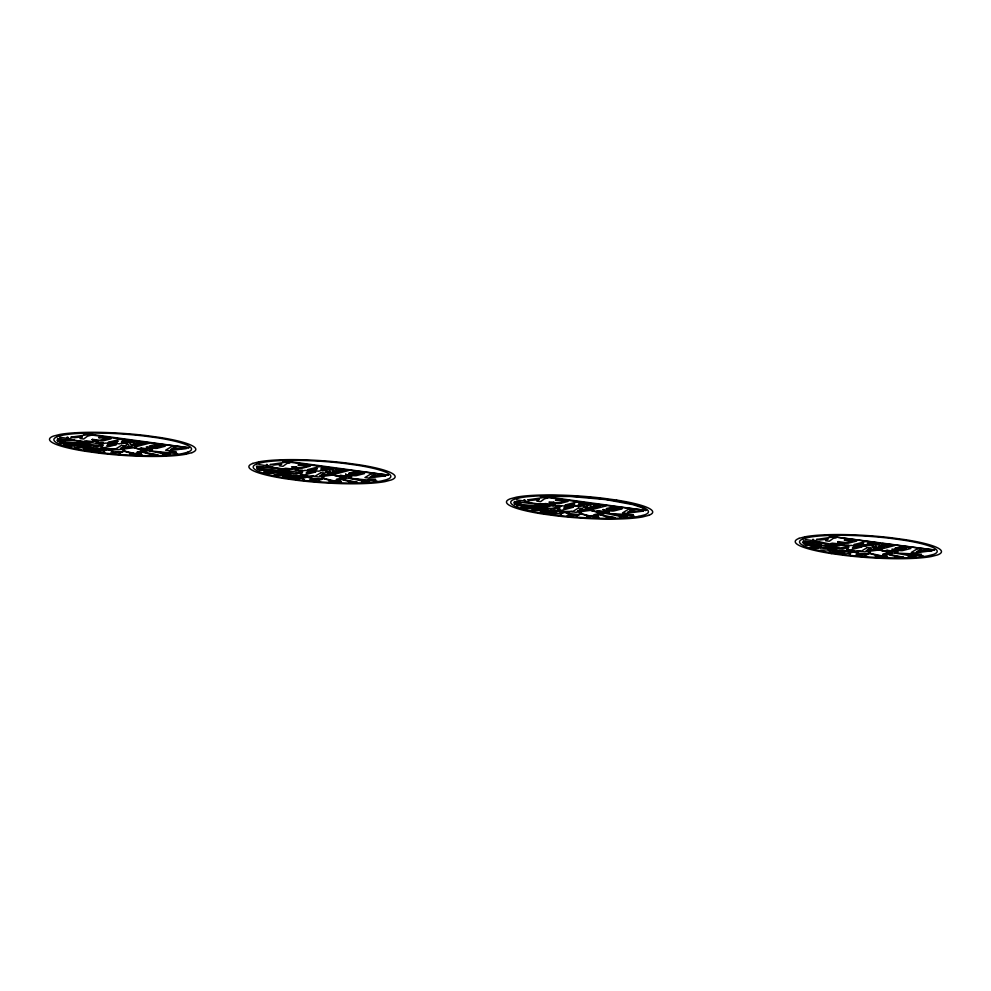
<?xml version="1.0" encoding="UTF-8"?>
<svg xmlns="http://www.w3.org/2000/svg" width="991" height="991" viewBox="0 0 991 991"><rect width="100%" height="100%" fill="white"/><g stroke="black" fill="none" stroke-linecap="round" stroke-linejoin="round"><path stroke-width="1.49" d="M109.072 443.596L106.867 445.64L112.763 444.104L116.442 444.612L104.637 447.672L100.971 447.164L103.175 445.132L97.279 446.656L93.6 446.161L105.393 443.088L115.947 443.584L108.985 443.411M308.399 470.936L306.182 472.967L312.078 471.443L315.757 471.939L303.964 475.011L300.285 474.503L302.503 472.459L296.606 473.995L292.915 473.487L304.708 470.428L315.262 470.911L308.312 470.75M565.972 506.252L563.768 508.296L569.664 506.76L573.343 507.268L561.538 510.328L557.871 509.832L560.076 507.788L554.18 509.324L550.5 508.817L562.293 505.757L566.307 506.488L584.318 505.806L585.037 506.983L587.552 507.33L586.61 505.782L593.906 503.886L645.946 510.427L641.685 507.553L633.026 504.654L605.848 499.6L570.283 496.454L540.454 496.553L591.008 503.49L583.724 505.385L565.39 506.091M572.86 505.707L574.73 503.985L568.834 505.521L565.155 505.014L576.948 501.942L580.627 502.449L578.41 504.493L584.306 502.957L587.985 503.465L580.466 505.41M854.7 545.855L852.483 547.887L858.379 546.363L862.059 546.859L850.266 549.931L846.587 549.423L848.804 547.391L842.907 548.915L839.216 548.419L851.021 545.347L855.629 546.066L873.046 545.397L873.703 546.475L876.217 546.821L875.338 545.372L882.622 543.477L934.674 550.03L829.182 536.156L879.723 543.08L872.439 544.976L854.614 545.669M345.686 474.206C348.423 477.018 371.798 471.047 354.072 473.388L355.918 473.636L348.721 473.326L353.527 472.112A5.698 0.855 4 0 1 355.236 471.989L357.503 472.013A5.698 0.855 4 0 1 359.82 472.187L364.44 473.252A5.698 0.855 4 0 1 364.354 473.599L356.252 475.655A5.711 0.855 4 0 1 354.914 475.73L348.126 475.234A5.661 0.842 4 0 1 346.54 474.862L345.698 474.466M603.259 509.523C605.885 512.421 629.297 506.302 611.658 508.705L613.503 508.965L606.294 508.643L611.113 507.429A5.698 0.855 4 0 1 612.81 507.318L615.089 507.342A5.698 0.855 4 0 1 617.405 507.516L622.026 508.581A5.698 0.855 4 0 1 621.939 508.916L613.838 510.972A5.711 0.855 4 0 1 612.5 511.059L605.699 510.551A5.661 0.842 4 0 1 604.126 510.192L603.284 509.795M92.349 439.36L99.645 440.289L107.028 438.369L98.629 437.688L100.091 437.353A5.711 0.855 4 0 1 101.305 437.242L101.788 437.229A6.59 0.991 4 0 1 103.473 437.242L104.055 437.254A5.698 0.855 4 0 1 106.384 437.427L111.004 438.493A5.698 0.855 4 0 1 110.918 438.84L102.804 440.896A5.711 0.855 4 0 1 101.466 440.97L94.678 440.475A5.661 0.842 4 0 1 93.104 440.103L92.188 439.62M81.448 443.609L82.91 443.225C64.465 444.179 99.36 446.037 98.369 442.135L86.452 440.933L84.148 441.453L93.055 442.06L84.607 444.265L81.497 443.77M280.763 470.948L282.224 470.564C263.792 471.518 298.687 473.376 297.696 469.461L285.643 468.285L283.476 468.793L292.382 469.4L283.921 471.592L280.787 471.097M827.064 545.868L834.62 543.935L843.998 544.381L832.217 543.179L822.493 545.768L832.192 547.453L840.133 545.384C836.02 544.183 830.359 547.255 827.089 546.016M57.466 436.585L63.325 435.074A68.974 10.319 4 0 1 144.81 436.09L157.606 437.836A68.974 10.319 4 0 1 187.856 452.144M187.906 452.156L182.059 453.68M191.981 452.639L185.763 454.262M252.717 463.441L258.936 461.818M256.793 463.924L262.64 462.401M387.233 479.495L381.374 481.007A68.974 10.319 4 0 1 299.914 479.991L287.093 478.244A68.974 10.319 4 0 1 256.867 463.937M648.882 515.295L642.663 516.918A73.272 10.963 4 0 1 556.112 515.828L542.498 513.97A73.272 10.963 4 0 1 510.377 498.77L516.509 497.148A73.272 10.963 4 0 1 603.098 498.238L616.687 500.096M799.019 538.361L805.237 536.738M803.094 538.844L808.941 537.32M59.621 437.291L67.859 438.418L67.078 437.13L67.871 437.167L68.689 438.505L75.675 440.462L90.107 442.444L77.348 443.237L72.578 445.033L93.389 445.826L85.461 447.065M82.612 441.85L79.453 442.667L86.254 442.358M83.591 446.805L87.233 446.21L67.202 445.876L72.12 445.541L63.697 444.711L68.069 444.55C60.03 443.411 75.081 445.628 76.245 443.138L59.757 442.841L65.53 442.481L57.614 441.391L76.431 442.989L88.707 442.519L75.006 440.636L56.921 440.227L64.019 439.954L57.453 438.926L74.622 440.45L67.797 438.542M84.148 447.015L74.511 447.783L82.563 447.622L84.272 449.183L83.331 447.61L85.127 447.152L100.624 448.551L102.023 448.192L101.565 447.424L107.164 449.555L97.403 450.942L96.808 449.939L101.342 448.762L105.021 448.96M118.499 452.441L120.307 451.97M121.62 452.02L124.371 451.301L131.295 453.246L129.623 453.767L131.654 453.841L132.224 454.795L133.029 454.844L132.41 453.816L137.836 454.113M122.178 452.23L119.477 452.577L120.382 454.076L118.709 452.577L110.769 452.887M177.525 453.593L149.17 450.806L162.214 453.444L163.069 454.857L163.862 454.894L163.044 453.544L170.266 454.398L157.272 451.785M258.948 464.63L267.174 465.758L266.406 464.469L267.198 464.506L268.004 465.844L274.99 467.802L289.434 469.784L276.675 470.576L271.893 472.373L292.704 473.165L284.776 474.392M278.768 470.007L281.927 469.189M282.918 474.144L286.548 473.549L271.98 472.509L273.95 472.781M283.463 474.342L273.826 475.123L281.878 474.949L283.599 476.522L282.646 474.949L284.454 474.478L299.951 475.891L301.338 475.531L300.88 474.763L304.869 476.163L314.036 476.114L307.73 476.956L311.831 478.108M327.03 474.317L328.789 473.859L328.071 472.67L330.585 473.017L331.18 473.995L327.984 474.454M319.622 479.31L309.626 480.09L318.037 479.917L319.709 481.415L318.805 479.904L321.493 479.557M320.935 479.359L323.685 478.641L330.61 480.573L332.344 482.171L331.725 481.143L339.529 480.065L340.508 480.201L337.906 481.415L341.313 481.886L337.993 481.564L338.488 482.406L337.708 482.357L337.163 481.453L334.24 481.056M376.853 480.92L348.498 478.145L361.542 480.784L362.396 482.196L363.189 482.233L362.359 480.87L369.593 481.737L356.599 479.124M516.522 499.947L524.759 501.074L523.979 499.786L524.772 499.836L525.589 501.173L532.576 503.131L547.627 505.137L534.248 505.905L529.479 507.689L551.157 508.457L542.362 509.721M535.908 505.447L539.723 504.456M540.826 504.171L545.62 503.577L555.27 504.791L543.477 507.85L534.099 506.401M533.802 506.215L540.268 505.769C533.183 507.64 550.662 506.104 549.955 504.729L544.468 504.679M542.461 505.199L543.378 504.952M540.491 509.461L544.133 508.866L524.103 508.544L529.021 508.21L520.597 507.38L524.97 507.206C516.93 506.067 531.981 508.296 533.146 505.794L516.658 505.509L522.43 505.137L514.515 504.047L533.331 505.645L545.607 505.175L514.354 501.595L520.919 502.623L513.821 502.895L521.625 502.747M541.049 509.671L531.411 510.439L539.463 510.278L541.173 511.839L540.231 510.278L542.027 509.808L557.524 511.22L558.924 510.861L558.404 509.993M577.617 506.153L574.408 506.277M559.531 513.4L564.065 512.223L558.243 511.418L553.709 512.595L554.303 513.598L559.754 513.536L561.563 515.27L560.522 513.536L564.796 512.421L568.524 513.462L570.345 515.221L569.342 513.549L577.53 514.54L580.404 513.796L579.301 511.975L580.726 511.79L581.99 513.883L590.983 516.261M577.208 514.626L567.211 515.419L575.61 515.233L577.282 516.732L576.378 515.233L579.078 514.886M578.521 514.676L581.271 513.97L588.196 515.902L586.523 516.435L589.93 517.5L589.311 516.472M597.338 515.332L589.075 515.865L594.736 516.782L595.281 517.686L596.074 517.723L595.566 516.893L598.886 517.215L595.195 516.274L598.304 515.456L593.931 514.775L604.039 512.149L596.693 511.145L598.391 510.699L609.415 512.211L597.623 515.283M634.426 516.249L614.172 514.453L627.167 517.054L619.945 516.2L620.762 517.562L619.97 517.513L619.115 516.113L605.588 513.4L633.261 514.775L626.523 515.035M805.249 539.55L813.487 540.677L812.707 539.389L813.5 539.426L814.305 540.764L828.365 543.687L802.537 542.486L809.647 542.213L803.082 541.185L820.251 542.709L813.425 540.801M821.205 545.57C819.854 547.887 805.77 545.62 813.698 546.809M829.219 549.064L832.861 548.469L818.293 547.428L820.251 547.701M827.968 549.732L829.764 549.274M831.077 549.311L839.005 548.085L820.845 547.651L817.909 546.821L821.415 545.905A5.463 0.818 4 0 1 821.205 545.731M848.259 552.99L852.793 551.814L846.971 551.021L842.437 552.198L843.031 553.189L848.469 553.127L850.29 554.861L849.237 553.127L853.511 552.024L857.24 553.065L859.073 554.824L858.057 553.151L866.258 554.142L869.119 553.399L868.104 551.702L869.516 551.504L870.705 553.486L883.365 556.224L881.296 555.939M865.923 554.229L855.927 555.01L864.338 554.836L866.01 556.335L865.106 554.836L867.794 554.489M867.236 554.279L869.987 553.56L876.911 555.493L875.251 556.025L878.645 557.103L878.026 556.062M882.944 555.728L886.809 555.121L883.922 555.864L887.614 556.806L884.294 556.484L884.79 557.326L884.009 557.276L883.464 556.372L877.741 555.592L879.698 555.852M923.154 555.84L902.9 554.043M638.96 516.336L644.807 514.812A68.974 10.319 4 0 0 614.47 500.505M156.937 448.316L165.039 446.26A5.698 0.855 4 0 0 165.125 445.913L160.505 444.848A5.698 0.855 4 0 0 158.188 444.686L155.909 444.649A5.698 0.855 4 0 0 154.212 444.773L149.393 445.987L154.906 446.743L156.603 446.309L154.757 446.049L157.482 445.355L161.149 445.801L153.766 447.721L146.358 446.867A5.711 0.855 4 0 0 146.383 447.127L147.225 447.523A5.661 0.842 4 0 0 148.799 447.895L155.599 448.39A5.711 0.855 4 0 0 156.937 448.316M92.993 448.229L84.26 448.564L100.103 448.688C94.579 450.917 73.433 450.385 96.04 449.939L96.66 450.967L93.018 451.103L97.911 451.785L97.49 451.078L102.853 450.88L104.662 452.602L103.621 450.868L107.895 449.765L111.624 450.806L113.445 452.565L112.441 450.893L120.629 451.884L123.503 451.14L122.475 449.443L123.9 449.245L125.089 451.227L134.838 453.568L141.193 452.862L138.294 453.618L141.986 454.547L138.666 454.225L139.174 455.067L138.381 455.03L137.538 453.618L135.668 453.692L137.749 453.977M168.916 452.255L176.361 452.119L169.622 452.379M292.308 475.556L283.587 475.891L299.418 476.027C293.906 478.257 272.748 477.712 295.368 477.278L295.987 478.306L292.333 478.442L297.238 479.111L296.817 478.418L302.168 478.207L303.989 479.941L302.936 478.207L307.21 477.092L310.939 478.145L312.772 479.904L311.756 478.232L319.957 479.223L322.818 478.48L321.802 476.77L323.215 476.584L324.404 478.554L334.153 480.908M368.231 479.594L375.676 479.446L368.949 479.706M105.554 448.824L114.721 448.774L108.415 449.629L112.503 450.769M345.512 462.896L359.101 464.767A73.272 10.963 4 0 1 391.247 479.966L385.09 481.589A73.272 10.963 4 0 1 298.526 480.499L284.913 478.653A73.272 10.963 4 0 1 252.804 463.441M100.562 452.664L87.778 450.905A68.974 10.319 4 0 1 57.552 436.597M541.928 496.169L645.983 510.439M263.346 467.294L256.446 466.352L273.95 467.789L267.124 465.881M264.857 469.808L256.942 468.731L275.758 470.316L288.022 469.845L274.334 467.975L256.706 467.69M268.14 471.852L264.411 471.468L267.397 471.889C256.297 472.273 272.983 472.348 275.572 470.477L259.085 470.18M268.227 472.001L271.435 472.88L266.059 473.091L272.277 472.992M614.507 500.505L601.71 498.746A68.974 10.319 4 0 0 520.287 497.742L514.366 499.253A68.974 10.319 4 0 0 544.728 513.561L557.462 515.32A68.974 10.319 4 0 0 638.91 516.323M833.394 553.164L846.19 554.91A68.974 10.319 4 0 0 927.638 555.926L933.534 554.415A68.974 10.319 4 0 0 903.197 540.095L890.438 538.336A68.974 10.319 4 0 0 809.015 537.333M831.214 553.573L844.803 555.431A73.272 10.963 4 0 0 931.342 556.508L937.61 554.898A73.272 10.963 4 0 0 905.378 539.699L891.826 537.828A73.272 10.963 4 0 0 805.311 536.75M830.347 550.946L845.732 550.946C840.207 553.176 819.049 552.631 841.669 552.198L842.288 553.226M541.631 511.356L557.004 511.356C551.491 513.573 530.334 513.041 552.941 512.607L553.56 513.623M921.519 554.242L894.799 553.065L915.895 556.657L908.66 555.802L909.49 557.153L908.697 557.115L907.843 555.703M858.132 553.028L854.044 551.888L860.337 551.033L851.17 551.083L847.181 549.683L847.652 550.451L846.252 550.81L830.755 549.398L828.947 549.869L829.901 551.442L828.179 549.881L820.585 550.166M809.783 547.106L817.736 547.8L812.831 548.134L818.578 547.912M569.404 513.425L565.316 512.285L572.265 511.418L562.454 511.48L560.076 510.216M524.697 501.198L531.523 503.118M839.092 553.498L843.539 554.031L843.118 553.337M550.364 513.895L554.811 514.44L554.39 513.747M837.878 541.966L838.72 542.362A5.661 0.842 4 0 0 840.306 542.721L847.094 543.229A5.711 0.855 4 0 0 848.432 543.155L856.534 541.098A5.698 0.855 4 0 0 856.62 540.752L852 539.686A5.698 0.855 4 0 0 849.683 539.513L849.101 539.5A6.59 0.991 4 0 0 847.416 539.488L846.921 539.5A5.711 0.855 4 0 0 845.707 539.612L844.258 539.946L852.644 540.628L845.261 542.548L837.965 541.619A5.661 0.842 4 0 0 837.928 541.928L837.816 541.866M588.109 508.247L588.84 509.448L584.393 509.708L586.375 509.188L585.594 507.9M182.01 453.667A68.974 10.319 4 0 1 100.587 452.652M191.932 452.639A73.272 10.963 4 0 0 159.749 437.44L146.197 435.569A73.272 10.963 4 0 0 59.683 434.504L53.39 436.102A73.272 10.963 4 0 0 85.66 451.314L99.174 453.172A73.272 10.963 4 0 0 185.726 454.25M92.299 439.67A5.661 0.842 4 0 1 92.46 439.422M345.822 474.516A5.661 0.842 4 0 1 345.797 474.255M259.01 461.831A73.272 10.963 4 0 1 345.525 462.908M387.171 479.483A68.974 10.319 4 0 0 356.896 465.175L344.137 463.416A68.974 10.319 4 0 0 262.714 462.413M616.65 500.096A73.272 10.963 4 0 1 648.832 515.295M833.456 553.151A68.974 10.319 4 0 1 803.168 538.856M831.276 553.56A73.272 10.963 4 0 1 799.105 538.361M603.395 509.845A5.661 0.842 4 0 1 603.37 509.585M306.343 465.708L297.957 465.027L299.406 464.692A5.711 0.855 4 0 1 300.62 464.581L301.115 464.568A6.59 0.991 4 0 1 302.788 464.568L303.382 464.593A5.698 0.855 4 0 1 305.699 464.767L310.319 465.832A5.698 0.855 4 0 1 310.233 466.166L302.131 468.223A5.711 0.855 4 0 1 300.793 468.309L294.005 467.802A5.661 0.842 4 0 1 292.419 467.442L291.577 467.046A5.661 0.842 4 0 1 291.775 466.761L296.569 466.835C292.444 468.731 309.886 466.711 306.231 465.795M563.929 501.037C567.694 502.226 549.819 503.948 554.155 502.164L549.249 502.028A5.748 0.855 4 0 0 549.088 502.276L550.005 502.771A5.661 0.842 4 0 0 551.578 503.131L558.367 503.626A5.711 0.855 4 0 0 559.704 503.552L567.818 501.496A5.698 0.855 4 0 0 567.905 501.149L563.284 500.096A5.698 0.855 4 0 0 560.956 499.922L560.373 499.898A6.59 0.991 4 0 0 558.689 499.898L558.206 499.91A5.711 0.855 4 0 0 556.992 500.009L555.53 500.344L563.904 501.062M895.988 549.472C901.352 551.776 913.727 545.768 900.373 548.308L902.219 548.556L895.022 548.246L899.84 547.032A5.698 0.855 4 0 1 901.537 546.908L903.804 546.933A5.698 0.855 4 0 1 906.121 547.106L910.741 548.172A5.698 0.855 4 0 1 910.667 548.519L902.553 550.575A5.711 0.855 4 0 1 901.215 550.649L894.427 550.154A5.661 0.842 4 0 1 892.841 549.782L891.999 549.386A5.711 0.855 4 0 1 891.987 549.125L895.988 549.472M117.83 441.329L115.613 443.361L119.292 443.869L131.085 440.797L127.405 440.301L121.509 441.825L123.726 439.793L120.047 439.286L108.254 442.345L111.933 442.853L117.83 441.329M317.145 468.656L314.94 470.7L318.619 471.196L330.412 468.136L326.733 467.628L320.836 469.164L323.041 467.12L319.362 466.625L307.569 469.684L311.248 470.192L317.145 468.656M863.446 543.576L861.687 545.199L869.652 544.889L876.713 543.056L873.034 542.548L867.137 544.084L869.342 542.052L865.663 541.544L853.87 544.604L857.562 545.112L863.446 543.576M82.265 436.783L79.986 438.48L83.702 438.988L87.542 436.164L90.899 435.284L87.183 434.776L70.795 437.217L74.511 437.725L82.265 436.783M281.58 464.122L279.313 465.807L283.03 466.315L286.87 463.491L290.227 462.624L286.51 462.116L270.109 464.544L273.826 465.064L281.58 464.122M539.166 499.439L536.887 501.136L540.603 501.644L544.443 498.82L547.8 497.953L544.084 497.445L527.695 499.873L531.411 500.381L539.166 499.439M827.881 539.042L825.614 540.727L829.331 541.235L833.171 538.423L836.528 537.543L832.812 537.035L816.411 539.476L820.127 539.984L827.881 539.042M121.608 445.318L115.34 449.134L118.982 449.641L136.287 447.325L129.016 447.337L123.838 446.619L125.262 445.814L121.608 445.318M171.914 446.396L165.633 450.224L169.275 450.719L186.593 448.415L179.309 448.428L174.131 447.709L175.556 446.904L171.914 446.396M320.935 472.657L314.655 476.473L318.309 476.968L335.615 474.664L328.331 474.677L323.153 473.958L324.59 473.153L320.935 472.657M371.241 473.735L364.961 477.551L368.602 478.058L385.908 475.742L378.624 475.754L373.446 475.036L374.883 474.231L371.241 473.735M578.509 507.974L572.241 511.802L575.882 512.297L593.188 509.993L585.916 510.006L580.738 509.287L582.163 508.482L578.509 507.974M628.814 509.064L622.534 512.88L626.176 513.375L643.493 511.071L636.21 511.083L631.032 510.365L632.456 509.56L628.814 509.064M867.236 547.577L860.956 551.392L864.61 551.9L881.916 549.584L874.632 549.596L869.454 548.878L870.891 548.073L867.236 547.577M917.542 548.655L911.262 552.482L914.904 552.978L932.209 550.674L924.925 550.674L919.759 549.968L921.184 549.15L917.542 548.655M173.202 448.242L170.799 449.592L176.918 448.75L173.202 448.242M372.517 475.581L370.126 476.931L376.246 476.089L372.517 475.581M630.103 510.898L627.699 512.248L633.819 511.406L630.103 510.898M918.818 550.5L916.427 551.851L922.547 551.008L918.818 550.5M122.896 447.164L120.506 448.502L126.613 447.672L122.896 447.164M322.224 474.491L319.82 475.841L325.94 474.999L322.224 474.491M579.797 509.82L577.406 511.17L583.513 510.328L579.797 509.82M868.525 549.41L866.122 550.761L872.241 549.931L868.525 549.41M85.053 433.513L83.554 433.897L134.107 440.834L122.896 443.311L127.418 443.138L129.474 446.532L127.715 446.991L128.657 447.114L131.865 446.656L129.71 443.126L137.006 441.23L189.046 447.771L85.053 433.513M97.155 442.828L96.238 443.064L103.584 443.175L97.155 442.828M102.891 448.353L101.875 448.626L104.303 448.762L102.891 448.353M108.713 449.158L106.272 449.022L108.713 449.158M127.257 444.575L126.291 444.823L127.257 444.575M138.083 441.763L136.386 442.197L143.757 443.212L140.4 444.079L134.887 443.324L133.203 443.77L138.715 444.525L135.346 445.393L131.828 444.909L137.34 446.334L149.133 443.274L138.083 441.763M141.49 448.043L139.793 448.477L147.139 449.493L137.031 452.119L140.722 452.614L152.515 449.555L141.49 448.043M142.754 450.248L141.428 450.583L140.883 449.679L134.355 447.858L144.215 449.864L142.754 450.248M143.918 452.169L143.286 452.342L149.071 453.952L149.814 455.191L150.607 455.241L149.889 454.039L158.139 455.042L143.918 452.169M284.367 460.84L282.881 461.236L333.422 468.161L322.211 470.651L326.745 470.477L327.402 471.555L329.916 471.902L329.037 470.452L336.321 468.557L388.373 475.11L284.367 460.84M296.482 470.168L295.566 470.403L302.912 470.514L296.482 470.168M300.669 476.101L296.123 477.278L296.73 478.269L306.492 476.894L300.669 476.101M302.205 475.692L301.19 475.965L303.63 476.089L302.205 475.692M308.04 476.498L305.6 476.361L308.04 476.498M327.29 471.716L325.605 472.162L336.655 473.673L348.448 470.614L337.398 469.09L335.714 469.536L343.084 470.539L339.715 471.419L332.518 471.097L338.03 471.852L334.661 472.732L327.29 471.716M340.805 475.383L339.12 475.816L346.466 476.82L336.358 479.446L340.037 479.954L351.83 476.894L340.805 475.383M342.068 477.575L340.755 477.922L340.21 477.018L333.682 475.185L343.53 477.204L342.068 477.575M343.233 479.508L342.601 479.669L348.386 481.292L349.142 482.53L349.922 482.58L349.204 481.378L357.466 482.382L343.282 479.582M553.449 505.46L552.532 505.695L561.104 505.868L553.449 505.46M559.791 511.022L558.775 511.282L561.203 511.418L559.791 511.022M565.613 511.814L563.173 511.69L565.613 511.814M584.876 507.045L583.191 507.479L594.241 509.002L606.034 505.93L594.984 504.419L593.287 504.853L600.657 505.868L597.3 506.748L590.103 506.426L595.616 507.181L592.246 508.061L584.876 507.045M599.753 513.065L598.428 513.412L597.784 512.335L590.933 510.427L601.599 512.595L599.753 513.065M600.348 514.763L605.972 516.621L606.715 517.859L607.508 517.897L606.789 516.707L615.039 517.711L600.348 514.763M803.577 543.563L811.158 544.728L805.386 545.1L822.035 545.236L803.577 543.563M832.465 544.839L831.152 545.186L849.213 545.434L832.465 544.839M865.899 545.868L863.681 545.954L865.899 545.868M848.519 550.612L847.491 550.885L849.931 551.008L848.519 550.612M854.341 551.417L851.901 551.281L854.341 551.417M873.591 546.648L871.907 547.082L882.969 548.593L894.749 545.533L883.699 544.022L882.015 544.455L889.385 545.471L886.016 546.338L878.819 546.016L884.331 546.772L880.962 547.651L873.591 546.648M875.09 548.791L873.344 549.237L877.481 548.915L876.899 547.936L874.372 547.589L875.09 548.791M887.106 550.302L885.421 550.736L892.767 551.739L882.659 554.365L886.338 554.873L898.131 551.814L887.106 550.302M888.37 552.495L887.056 552.842L886.511 551.937L879.983 550.116L889.831 552.123L888.37 552.495M889.546 554.427L888.902 554.588L894.687 556.211L895.443 557.45L896.223 557.499L895.505 556.298L903.767 557.301L889.584 554.502M71.525 444.563L69.655 444.637L71.525 444.563M74.622 445.442L72.665 445.182L74.622 445.442M134.082 453.605L132.113 453.333L134.082 453.605M270.84 471.902L268.982 471.964L270.84 471.902M333.397 480.932L331.428 480.66L333.397 480.932M330.895 481.031L328.938 481.106L330.982 481.18M336.853 480.957L334.995 481.019L336.853 480.957M528.426 507.219L526.555 507.293L528.426 507.219M531.523 508.11L529.566 507.838L531.523 508.11M594.439 516.274L592.568 516.348L594.439 516.274M817.141 546.821L815.283 546.896L817.141 546.821"/></g></svg>
